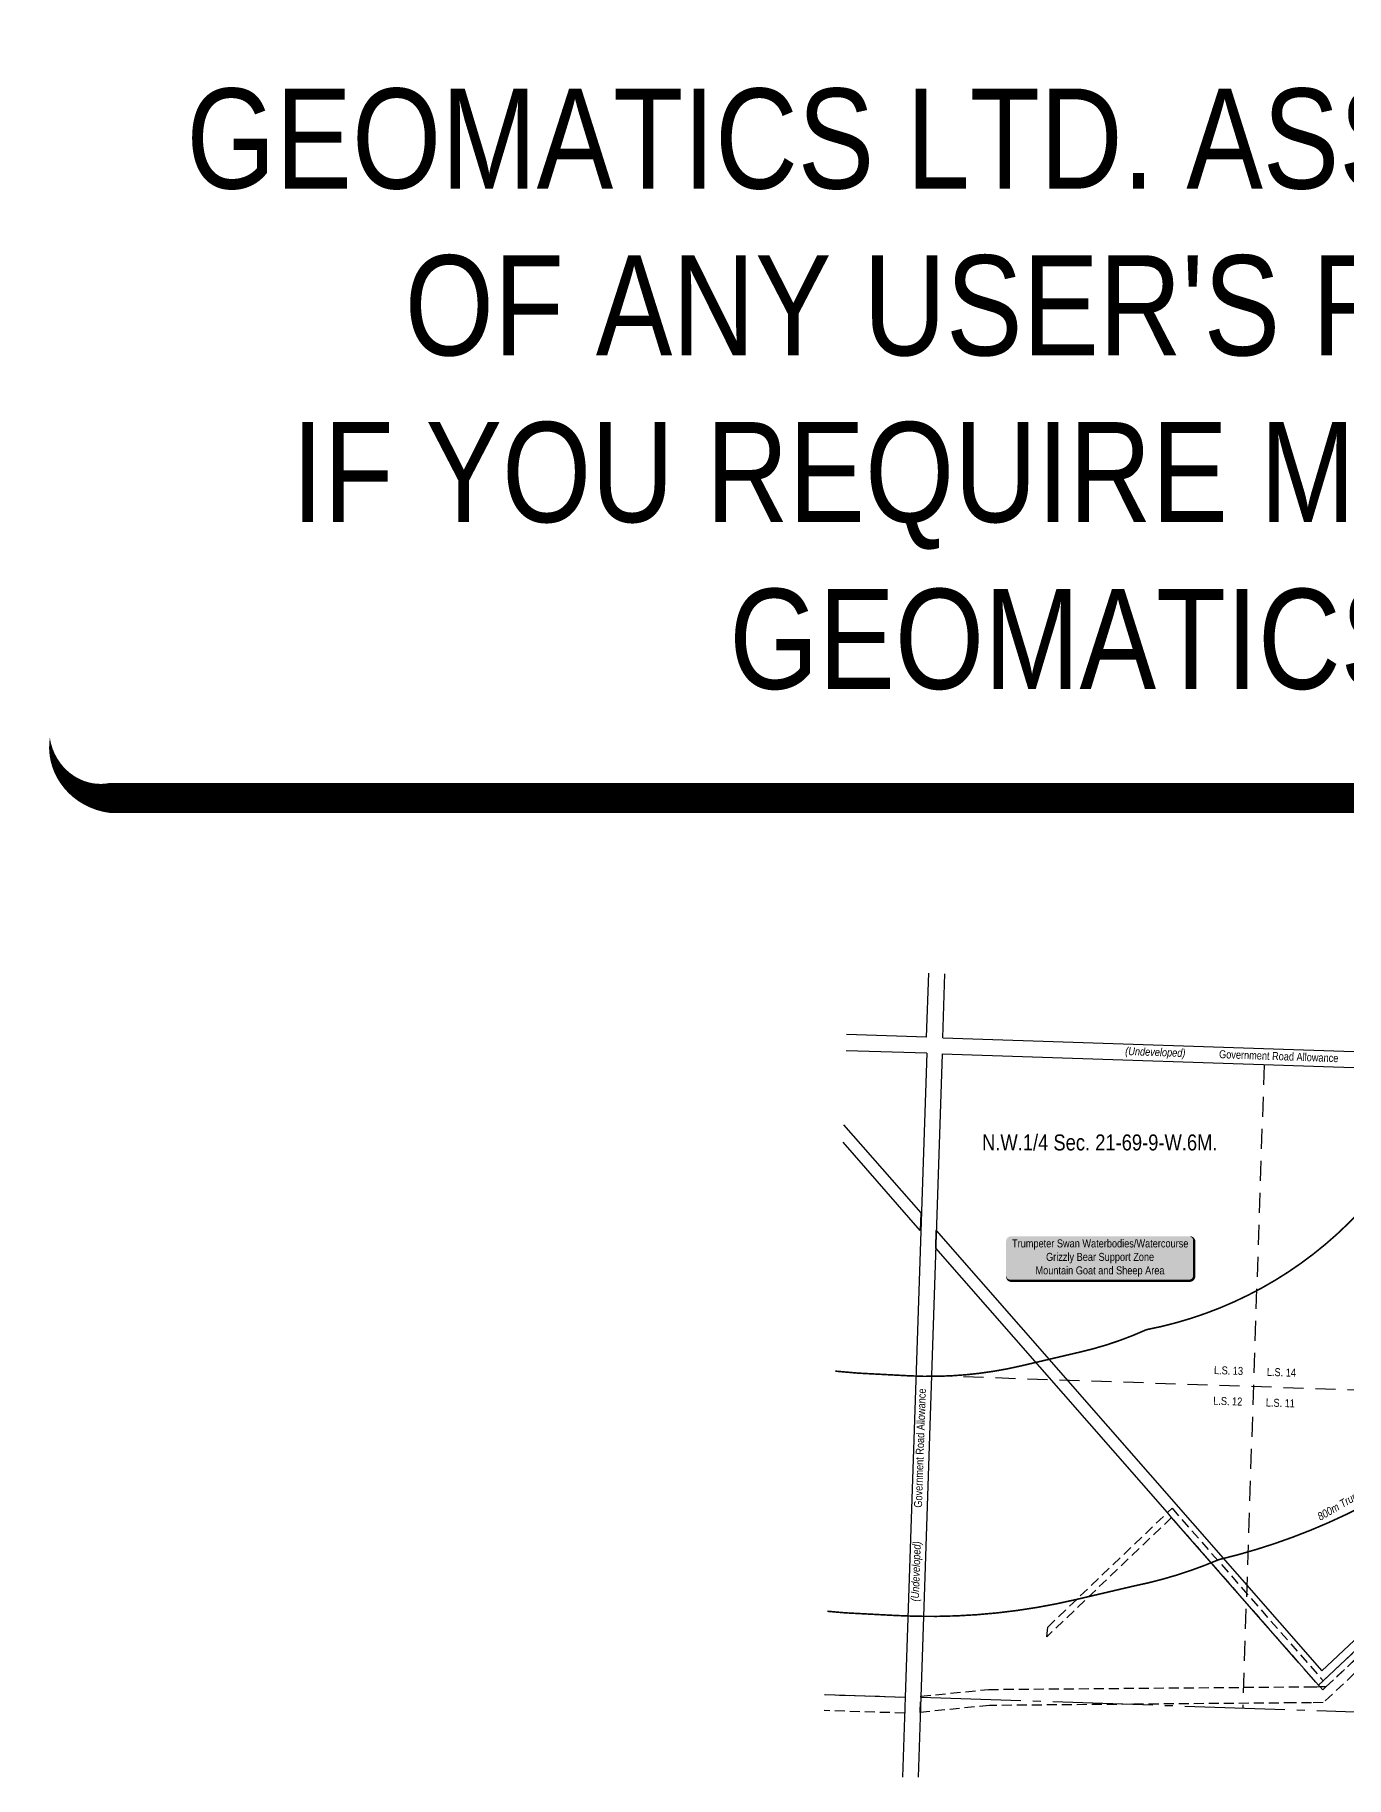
# Model space of a CAD drawing. Extents: x 350301 to 358197, y 6095407 to 6100410.
# Drawn here: x 350301 to 351939, y 6095910 to 6098086 of the extents above; entities that cross this region are included whole.
import ezdxf
from ezdxf.enums import TextEntityAlignment as Align

# ---------------------------------------------------------------- set-up
doc = ezdxf.new("R2010")
doc.units = 0
doc.header["$LTSCALE"] = 5
for name, pattern in [('DASHDOT2', [12.7, 6.35, -3.175, 0, -3.175]), ('foc-ACCESSROAD', [3.75, 2.5, -1.25]), ('foc-LSD', [8, 5, -3]), ('foc-QUARTERLINE', [33, 25, -3, 2, -3])]:
    doc.linetypes.add(name, pattern=pattern)
for name, color, linetype in [('AS-WILDLIFE', 131, 'DASHDOT2'), ('AS-WILDLIFE-BLOCK', 131, 'Continuous'), ('C-SYMBOL', 7, 'Continuous'), ('F-AR', 190, 'foc-ACCESSROAD'), ('F-RW', 190, 'Continuous'), ('L-QSEC', 8, 'foc-QUARTERLINE'), ('L-ROAD-T', 7, 'Continuous'), ('L-SEC', 7, 'Continuous'), ('L-SECTION-LSD', 7, 'foc-LSD')]:
    doc.layers.add(name, color=color, linetype=linetype)
doc.layers.add('DISCLAIMER', color=7, linetype='Continuous', plot=False)
doc.layers.add('P-75m DRAINAGE AREA', color=7, linetype='Continuous', true_color=0xf1f8f1)
doc.layers.add('T-TEXT', color=48, linetype='Continuous', lineweight=18)
doc.styles.add('100L', font='', dxfattribs={"height": 11})
doc.styles.add('175L', font='', dxfattribs={"height": 20})
doc.styles.add('240', font='', dxfattribs={"height": 30})
doc.styles.add('80', font='', dxfattribs={"height": 10})
doc.styles.add('80L', font='', dxfattribs={"height": 10})
doc.styles.add('80LS', font='', dxfattribs={"height": 10})
doc.styles.get('100L').set_extended_font_data('Arial Narrow')
doc.styles.get('175L').set_extended_font_data('Arial Narrow')
doc.styles.get('240').set_extended_font_data('Arial Narrow')
doc.styles.get('80').set_extended_font_data('Arial Narrow')
doc.styles.get('80L').set_extended_font_data('Arial Narrow')
doc.styles.get('80LS').set_extended_font_data('Arial Narrow', italic=True)

# ---------------------------------------------------------------- blocks, each defined once
blk = doc.blocks.new('*U50')
h = blk.add_hatch(color=255)
edge = h.paths.add_edge_path()
edge.add_line((-111.5, -28.5), (111.5, -28.5))
edge.add_arc((111.5, -22.5), 6, 270, 360)
edge.add_line((117.5, -22.5), (117.5, 21))
edge.add_arc((111.5, 21), 6, 0, 90)
edge.add_line((111.5, 27), (-111.5, 27))
edge.add_arc((-111.5, 21), 6, 90, 180)
edge.add_line((-117.5, 21), (-117.5, -22.5))
edge.add_arc((-111.5, -22.5), 6, 180, 270)
at = {"color": 131, "flags": 128}
blk.add_lwpolyline([(-111.5, -28.5, 3, 3, 0), (111.5, -28.5, 3, 3, 0.414214), (117.5, -22.5, 3, 3, 0), (117.5, 21, 3, 0, 0.414214), (111.5, 27, 0, 0, 0), (-111.5, 27, 0, 0, 0.414214), (-117.5, 21, 0, 0, 0), (-117.5, -22.5, 0, 3, 0.414214)], format="xyseb", close=True, dxfattribs=at)
at = {"color": 131, "style": '80'}
blk.add_attdef('ENTER_TEXT_001', (-36, -5), '', height=10, dxfattribs=at)
blk = doc.blocks.new('Disclaimer_Legal')
at = {"layer": 'DISCLAIMER', "color": 254, "flags": 128}
blk.add_lwpolyline([(-3612.9, -1104.6, 37.5, 37.5, 0), (4096.1, -1104.6, 37.5, 37.5, 0.414214), (4171.1, -1029.6, 37.5, 37.5, 0), (4171.1, 2078.7, 37.5, 0, 0.414214), (4096.1, 2153.7, 0, 0, 0), (-3612.9, 2153.7, 0, 0, 0.414214), (-3687.9, 2078.7, 0, 0, 0), (-3687.9, -1029.6, 0, 37.5, 0.414214)], format="xyseb", close=True, dxfattribs=at)
at = {"layer": 'DISCLAIMER', "color": 254, "insert": (241.6, 533.9), "char_height": 125, "width": 7717.568, "attachment_point": 5, "style": '80'}
blk.add_mtext('NOTICE TO THE CORPORATION, PERSON &/OR PERSONS REGARDING THIS COMPUTER AIDED DESIGN AND DRAFTING (CADD) FILES. ACCEPTANCE OF THE CADD DATA IS BASED ON THE FOLLOWING DISCLAIMER WHICH COVERS ALL CADD DATA RECIEVED FROM COMPASS GEOMATICS LTD.\\P{\\fArial Narrow|b1|i0|c0|p34;DISCLAIMER}\\PCOMPASS GEOMATICS LTD. MAKES NO REPRESENTATION OR WARRANTIES, EXPRESS OR IMPLIED, WITH RESPECT TO THE REUSE OF THE DATA PROVIDED HEREWITH, REGARDLESS OF ITS FORMAT OR THE MEANS OF ITS TRANSMISSION. THERE IS NO GUARANTEE OR REPRESENTATION TO THE USER AS TO THE ACCURACY, CURRENCY, SUITABILITY OR RELIABILITY OF THIS DATA FOR ANY PURPOSE. THE USER ACCEPTS THE DATA "AS IS", AND ASSUMES ALL RISKS ASSOCIATED WITH ITS USE. BY ACCEPTANCE OF THIS DATA, THE USER AGREES NOT TO TRANSMIT THIS DATA OR PROVIDE ACCESS OR ANY PART OF IT TO ANOTHER PARTY UNLESS THE USER SHALL INCLUDE WITH THE DATA A COPY OF THIS DISCLAIMER. COMPASS GEOMATICS LTD. ASSUMES NO RESPONSIBILITY FOR ACTUAL OR CONSEQUENTIAL DAMAGE AS A RESULT OF ANY USER\'S RELIANCE ON THIS DATA. THIS CADD FILE IS FOR ILLUSTRATION PURPOSES ONLY.\\PIF YOU REQUIRE MORE ACCURATE INFORMATION, PLEASE CONTACT DARCI ANGLEHART AT COMPASS GEOMATICS LTD. VIA EMAIL: darci.anglehart@compassgeomatics.ca OR CELL: 506-961-7292', dxfattribs=at)

msp = doc.modelspace()

# ---------------------------------------------------------------- linework, layer by layer
at = {"layer": 'AS-WILDLIFE', "const_width": 2, "flags": 128}
msp.add_lwpolyline([(352203.044, 6096887.387), (352203.012, 6096887.313), (352194.411, 6096869.369), (352185.102, 6096851.782), (352175.1, 6096834.58), (352164.422, 6096817.789), (352153.084, 6096801.437), (352141.104, 6096785.549), (352128.501, 6096770.15), (352115.296, 6096755.265), (352101.508, 6096740.917), (352075.685, 6096715.094), (352063.31, 6096703.127), (352050.524, 6096691.602), (352037.341, 6096680.533), (352023.777, 6096669.933), (352009.85, 6096659.815), (351995.577, 6096650.192), (351980.975, 6096641.076), (351973.709, 6096634.648), (351967.926, 6096629.745), (351955.026, 6096615.411), (351941.574, 6096601.594), (351927.59, 6096588.315), (351913.096, 6096575.595), (351898.114, 6096563.453), (351882.668, 6096551.909), (351866.78, 6096540.979), (351850.476, 6096530.681), (351833.78, 6096521.03), (351816.719, 6096512.042), (351799.318, 6096503.73), (351781.605, 6096496.107), (351763.606, 6096489.185), (351745.349, 6096482.974), (351726.863, 6096477.484), (351708.176, 6096472.724), (351689.316, 6096468.7), (351672.939, 6096461.686), (351656.292, 6096455.339), (351639.402, 6096449.671), (351622.296, 6096444.691), (351605.003, 6096440.408), (351533.147, 6096423.567), (351515.875, 6096419.839), (351498.482, 6096416.725), (351480.99, 6096414.227), (351463.421, 6096412.349), (351445.796, 6096411.093), (351428.138, 6096410.461), (351410.468, 6096410.453), (351392.81, 6096411.069), (351328.813, 6096414.438), (351300.833, 6096416.889)], dxfattribs=at)
at = {"layer": 'F-AR'}
for points in [[(352222.678, 6096312.747), (351913.968, 6096022.764), (351909.498, 6096018.563), (351905.881, 6096022.695), (351904.21, 6096024.57), (351900.933, 6096028.349), (351886.407, 6096044.946), (351879.82, 6096052.469), (351720.773, 6096234.112), (351564.825, 6096084.891), (351566.054, 6096097.136), (351715.496, 6096240.133), (351721.287, 6096245.676), (351906.766, 6096033.827), (351910.059, 6096030.065), (352205.328, 6096307.667), (352292.72, 6096389.861), (352468.215, 6096554.525), (352699.647, 6096770.556), (352710.959, 6096770.174), (352473.682, 6096548.687), (352269.016, 6096356.3), (352222.678, 6096312.747)], [(351493.311, 6095999.209), (351406.711, 6095990.608), (351406.737, 6095991.384), (351407.342, 6096009.552), (351407.383, 6096010.773), (351492.236, 6096019.2), (351894.817, 6096022.602), (351902.182, 6096022.663), (351905.355, 6096022.69), (351905.881, 6096022.695), (351908.73, 6096022.719), (351913.968, 6096022.764), (352222.678, 6096312.747), (352269.016, 6096356.3), (352277.506, 6096347.435), (352222.359, 6096295.727), (351910.216, 6096002.73), (351895.441, 6096002.608), (351873.341, 6096002.421), (351671.4, 6096000.698), (351671, 6096000.711), (351493.311, 6095999.209)]]:
    msp.add_lwpolyline(points, close=True, dxfattribs=at)
msp.add_lwpolyline([(351287.357, 6096012.863), (351388.16, 6096009.595), (351387.495, 6095989.612), (351286.687, 6095992.801)], dxfattribs=at)
at = {"layer": 'F-RW'}
msp.add_lwpolyline([(351311.101, 6096724.702), (351407.449, 6096614.712), (351406.716, 6096592.783), (351310.37, 6096702.774)], dxfattribs=at)
msp.add_lwpolyline([(351426.833, 6096592.581), (351908.572, 6096042.386), (352198.186, 6096314.516), (352199.364, 6096315.623), (352224.166, 6096357.485), (352231.965, 6096370.647), (352224.823, 6096377.257), (352206.272, 6096394.428), (352213.064, 6096401.765), (352225.267, 6096390.603), (352244.682, 6096372.499), (352223.475, 6096336.705), (352207.243, 6096309.306), (352205.328, 6096307.667), (351910.059, 6096030.065), (351904.21, 6096024.57), (351900.933, 6096028.349), (351886.407, 6096044.946), (351879.82, 6096052.469), (351720.773, 6096234.112), (351715.496, 6096240.133), (351426.1, 6096570.652), (351426.833, 6096592.581)], close=True, dxfattribs=at)
at = {"layer": 'L-QSEC'}
for p, q in [((351288.24, 6096012.94), (351388.16, 6096009.595)), ((351407.342, 6096009.552), (352177.254, 6095983.782))]:
    msp.add_line(p, q, dxfattribs=at)
at = {"layer": 'L-SEC'}
for p, q in [((351414.801, 6096834.121), (351417.536, 6096913.939)), ((351434.901, 6096833.442), (351437.637, 6096913.26)), ((351414.771, 6096834.122), (351314.862, 6096837.397)), ((351414.791, 6096834.121), (351414.801, 6096834.121)), ((351434.885, 6096833.442), (352239.1, 6096806.263)), ((351415.051, 6096813.99), (351314.19, 6096817.296)), ((351415.051, 6096813.99), (351388.16, 6096009.594)), ((351434.217, 6096813.479), (351407.342, 6096009.552)), ((351434.212, 6096813.332), (351434.213, 6096813.362)), ((351434.217, 6096813.479), (352238.462, 6096786.299)), ((351388.16, 6096009.594), (351384.834, 6095909.675)), ((351407.342, 6096009.555), (351404.016, 6095909.628))]:
    msp.add_line(p, q, dxfattribs=at)
at = {"layer": 'L-SECTION-LSD'}
for p, q in [((351836.316, 6096799.747), (351809.521, 6095996.091)), ((351420.777, 6096411.442), (352225.061, 6096384.396))]:
    msp.add_line(p, q, dxfattribs=at)

# ---------------------------------------------------------------- block references
at = {"layer": 'AS-WILDLIFE-BLOCK', "color": 5}
ref = msp.add_blockref('*U50', (351631.502, 6096558.346), dxfattribs=at)
ref.add_attrib('ENTER_TEXT_001', 'Trumpeter Swan Waterbodies/Watercourse', (351521.461, 6096571.49), dxfattribs={"layer": '0', "color": 131, "height": 10, "style": '80'})
ref.add_attrib('ENTER_TEXT_002', 'Grizzly Bear Support Zone', (351563.937, 6096554.646), dxfattribs={"layer": '0', "color": 131, "height": 10, "style": '80'})
ref.add_attrib('ENTER_TEXT_003', 'Mountain Goat and Sheep Area', (351550.755, 6096537.802), dxfattribs={"layer": '0', "color": 131, "height": 10, "style": '80'})
at = {"layer": 'P-75m DRAINAGE AREA', "color": 2}
msp.add_blockref('Disclaimer_Legal', (354007.541, 6098237.663), dxfattribs=at)

# ---------------------------------------------------------------- texts
at = {"layer": 'AS-WILDLIFE', "insert": (351977.891, 6096275.045), "char_height": 10, "attachment_point": 5, "rotation": 29.955249, "style": '240'}
msp.add_mtext_dynamic_manual_height_columns('{\\fArial Narrow|b0|i1|c0|p34;800m Trumpeter Swan Boundary}', width=169.53383, gutter_width=45, heights=[0], dxfattribs=at)
at = {"layer": 'C-SYMBOL', "color": 3, "style": '175L'}
msp.add_text('N.W.1/4 Sec. 21-69-9-W.6M.', height=19.9952, dxfattribs=at).set_placement((351631.043, 6096686.647), align=Align.BOTTOM_CENTER)
at = {"layer": 'L-ROAD-T', "style": '80L'}
for rotation, p in [(358.064351, (351854.548, 6096810.422)), (88.08531, (351406.405, 6096320.805))]:
    msp.add_text('Government Road Allowance', height=10, rotation=rotation, dxfattribs=at).set_placement(p, align=Align.MIDDLE_CENTER)
at = {"layer": 'T-TEXT', "style": '80LS'}
for rotation, p in [(358.064351, (351700.449, 6096815.63)), (88.08531, (351401.254, 6096166.704))]:
    msp.add_text('(Undeveloped)', height=10, rotation=rotation, dxfattribs=at).set_placement(p, align=Align.MIDDLE_CENTER)

# ---------------------------------------------------------------- next in the draw order: texts
at = {"layer": 'L-SECTION-LSD', "char_height": 9.9976, "attachment_point": 1, "rotation": 358.07396, "style": '100L', "bg_fill": 3, "box_fill_scale": 1.5, "bg_fill_color": 256, "bg_fill_transparency": 0}
for s, width, insert in [('\\pi1.88834;L.S. 13', 36.82538, (351772.003, 6096423.333)), ('L.S. 14', 36.98932, (351839.908, 6096421.05)), ('\\pi2.22715;L.S. 12', 37.10282, (351770.717, 6096385.079)), ('L.S. 11', 36.44075, (351838.621, 6096382.796))]:
    msp.add_mtext_dynamic_manual_height_columns(s, width=width, gutter_width=54.987, heights=[0], dxfattribs=dict(at, insert=insert))

# ---------------------------------------------------------------- next in the draw order: linework, layer by layer
at = {"layer": 'AS-WILDLIFE', "const_width": 2, "flags": 128}
msp.add_lwpolyline([(352517.626, 6096876.754), (352517.029, 6096874.536), (352509.695, 6096850.337), (352501.6, 6096826.383), (352492.752, 6096802.696), (352483.16, 6096779.301), (352472.832, 6096756.22), (352461.78, 6096733.478), (352450.015, 6096711.097), (352437.548, 6096689.098), (352424.392, 6096667.505), (352410.56, 6096646.338), (352396.066, 6096625.619), (352380.924, 6096605.368), (352365.15, 6096585.607), (352348.758, 6096566.354), (352331.767, 6096547.628), (352314.192, 6096529.45), (352287.761, 6096503.018), (352272.145, 6096487.795), (352256.102, 6096473.022), (352239.647, 6096458.711), (352222.791, 6096444.873), (352205.55, 6096431.519), (352187.936, 6096418.661), (352169.964, 6096406.307), (352153.158, 6096389.122), (352135.837, 6096372.456), (352118.018, 6096356.324), (352099.716, 6096340.742), (352080.949, 6096325.723), (352061.734, 6096311.283), (352042.088, 6096297.433), (352022.03, 6096284.187), (352001.579, 6096271.557), (351980.753, 6096259.555), (351959.572, 6096248.191), (351938.055, 6096237.477), (351916.222, 6096227.423), (351894.094, 6096218.037), (351871.69, 6096209.328), (351849.032, 6096201.305), (351826.14, 6096193.974), (351803.036, 6096187.343), (351779.741, 6096181.418), (351762.528, 6096174.416), (351745.086, 6096168.005), (351727.435, 6096162.191), (351709.597, 6096156.982), (351691.592, 6096152.383), (351673.441, 6096148.4), (351601.585, 6096131.559), (351577.031, 6096126.21), (351552.32, 6096121.635), (351527.479, 6096117.838), (351502.53, 6096114.824), (351477.499, 6096112.595), (351452.41, 6096111.153), (351427.289, 6096110.501), (351402.159, 6096110.638), (351377.046, 6096111.564), (351313.049, 6096114.932), (351290.826, 6096116.88)], dxfattribs=at)

doc.saveas('drawing.dxf')
